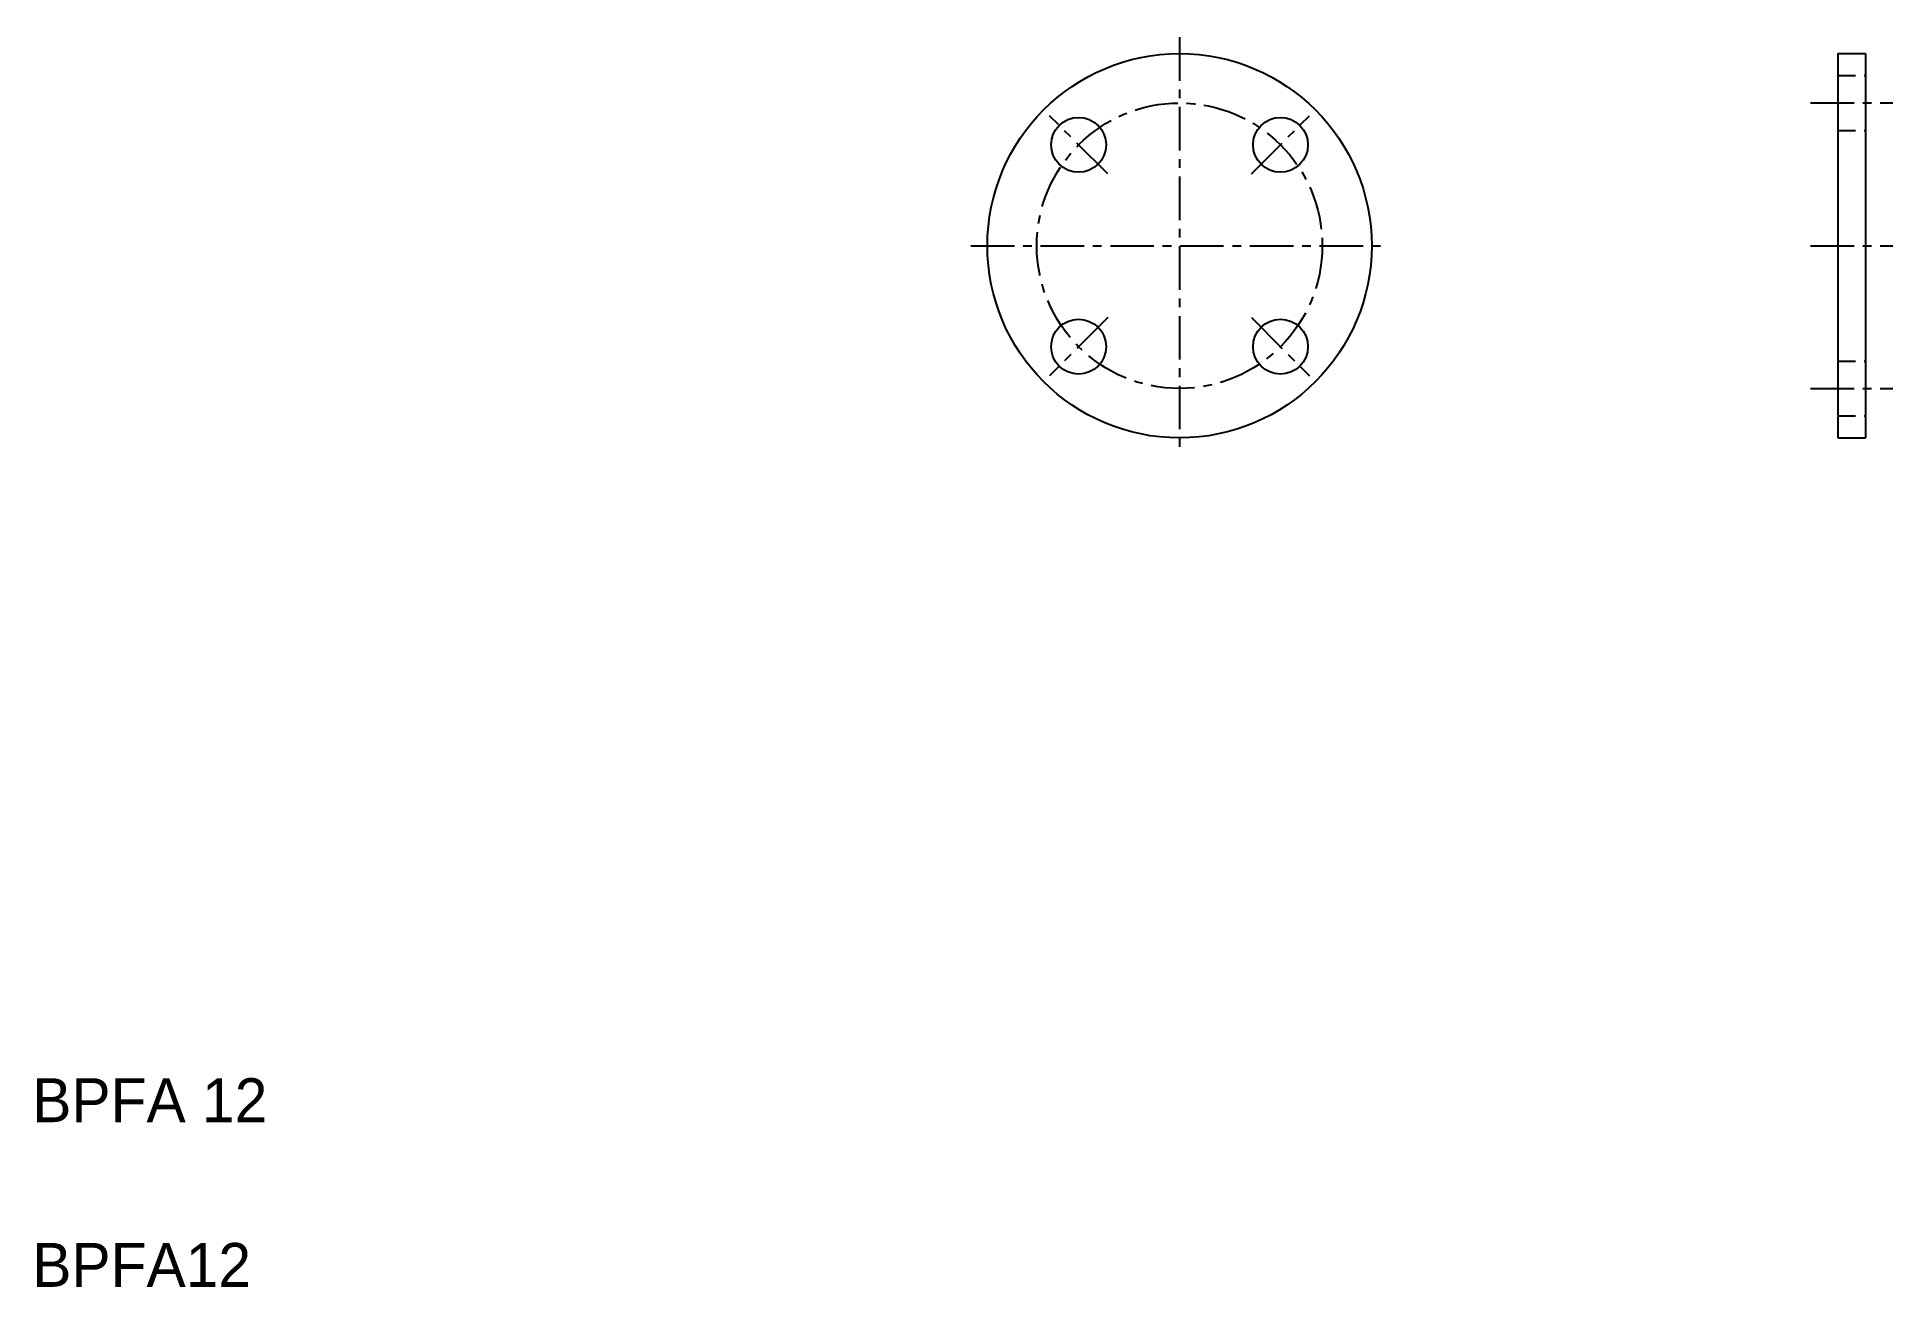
# Model space of a CAD drawing. Extents: x 21 to 359, y 20 to 248.
import ezdxf

# ---------------------------------------------------------------- set-up
doc = ezdxf.new("R2010")
doc.units = 0
doc.header["$LTSCALE"] = 0.25
doc.linetypes.add('CENTER', pattern=[50.8, 31.75, -6.35, 6.35, -6.35])
doc.linetypes.add('DASHED', pattern=[19.05, 12.7, -6.35])
doc.layers.get('0').update_dxf_attribs({"linetype": 'CONTINUOUS'})
doc.layers.add('CENTER', color=1, linetype='CENTER')

msp = doc.modelspace()

# ---------------------------------------------------------------- linework, layer by layer
for p, q in [((348.895211, 244.642857), (348.895211, 174.642857)), ((348.895211, 244.642857), (353.895211, 244.642857)), ((353.895211, 244.642857), (353.895211, 174.642857)), ((348.895211, 227.142857), (348.895211, 227.142957)), ((348.895211, 209.642857), (348.895311, 209.642857)), ((348.895211, 174.642857), (353.895211, 174.642857))]:
    msp.add_line(p, q)
at = {"color": 3, "linetype": 'DASHED'}
for p, q in [((348.895211, 240.642857), (353.895211, 240.642857)), ((348.895211, 230.642857), (353.895211, 230.642857)), ((348.895211, 188.642857), (353.895211, 188.642857)), ((348.895211, 178.642857), (353.895211, 178.642857))]:
    msp.add_line(p, q, dxfattribs=at)
for centre, radius in [((228.961609, 209.642857), 35), ((210.576832, 228.027634), 5), ((247.346386, 228.027634), 5), ((210.576832, 191.25808), 5), ((247.346386, 191.25808), 5)]:
    msp.add_circle(centre, radius)
at = {"layer": 'CENTER', "color": 1, "linetype": 'CENTER'}
for p, q in [((228.961609, 247.642857), (228.961609, 171.642857)), ((215.880134, 222.724332), (205.273531, 233.330935)), ((242.043084, 222.724332), (252.649687, 233.330935)), ((343.895211, 235.642857), (358.895211, 235.642857)), ((190.961609, 209.642857), (266.961609, 209.642857)), ((343.895211, 209.642857), (358.895211, 209.642857)), ((215.880134, 196.561382), (205.273531, 185.954779)), ((242.043084, 196.561382), (252.649687, 185.954779)), ((343.895211, 183.642857), (358.895211, 183.642857))]:
    msp.add_line(p, q, dxfattribs=at)
msp.add_circle((228.961609, 209.642857), 26, dxfattribs=at)

# ---------------------------------------------------------------- texts
for s, p in [('BPFA 12', (20, 50)), ('BPFA12', (20, 20))]:
    msp.add_text(s, height=8).set_placement(p)

doc.saveas('drawing.dxf')
